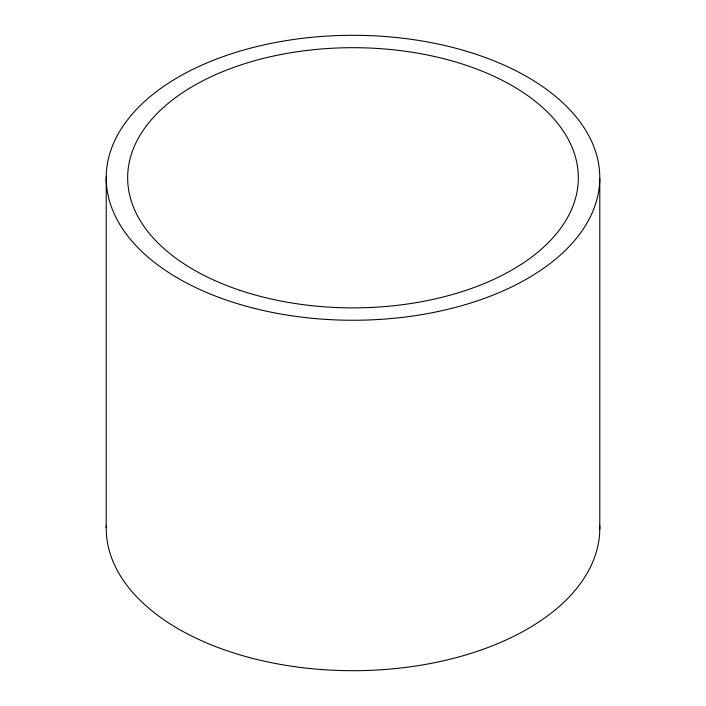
<?xml version="1.0" encoding="UTF-8"?>
<svg xmlns="http://www.w3.org/2000/svg" width="706" height="706" viewBox="0 0 706 706"><rect width="100%" height="100%" fill="white"/><g stroke="black" fill="none" stroke-linecap="round" stroke-linejoin="round"><path stroke-width="1.06" d="M599.782 178.494A246.791 142.48 0 0 1 228.532 300.809A246.791 142.48 0 0 1 230.685 54.027A246.791 142.48 0 0 1 599.782 178.494L599.782 528.935M106.218 177.065L106.218 527.506M599.729 525.211A246.791 142.48 0 0 1 353.697 670.7A246.791 142.48 0 0 1 106.244 526.014M240.022 290.342A225.329 130.089 0 0 0 578.329 177.991A225.329 130.089 0 0 0 240.649 65.014A225.329 130.089 0 0 0 240.022 290.342"/></g></svg>
